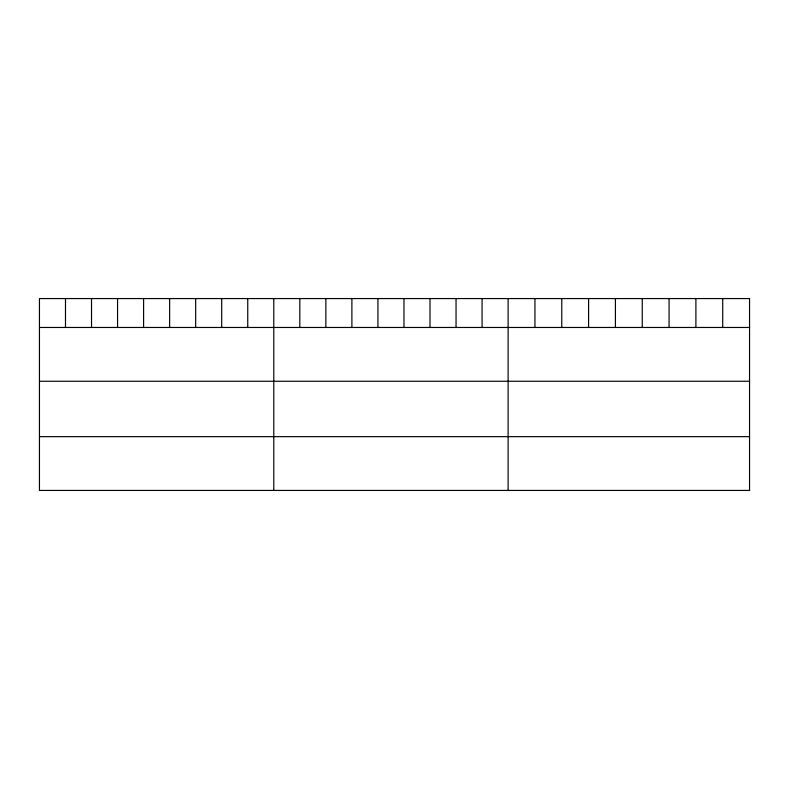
<?xml version="1.0" encoding="UTF-8"?>
<svg xmlns="http://www.w3.org/2000/svg" width="789" height="789" viewBox="0 0 789 789"><rect width="100%" height="100%" fill="white"/><g stroke="black" fill="none" stroke-linecap="round" stroke-linejoin="round"><path stroke-width="1.18" d="M39.45 327.465L749.55 327.465M39.45 381.245L749.55 381.245M39.45 436.652L749.55 436.652M722.724 298.567L722.724 327.465M695.898 298.567L695.898 327.465M669.072 298.567L669.072 327.465M642.246 298.567L642.246 327.465M615.42 298.567L615.42 327.465M588.594 298.567L588.594 327.465M561.768 298.567L561.768 327.465M534.942 298.567L534.942 327.465M508.116 298.567L508.116 490.433M482.079 298.567L482.079 327.465M456.042 298.567L456.042 327.465M430.005 298.567L430.005 327.465M403.968 298.567L403.968 327.465M377.931 298.567L377.931 327.465M351.894 298.567L351.894 327.465M325.857 298.567L325.857 327.465M299.82 298.567L299.82 327.465M273.783 298.567L273.783 490.433M247.746 298.567L247.746 327.465M221.709 298.567L221.709 327.465M195.672 298.567L195.672 327.465M169.635 298.567L169.635 327.465M143.598 298.567L143.598 327.465M117.561 298.567L117.561 327.465M91.524 298.567L91.524 327.465M65.487 298.567L65.487 327.465M749.55 298.567L39.45 298.567L39.45 490.433L749.55 490.433L749.55 298.567"/></g></svg>
